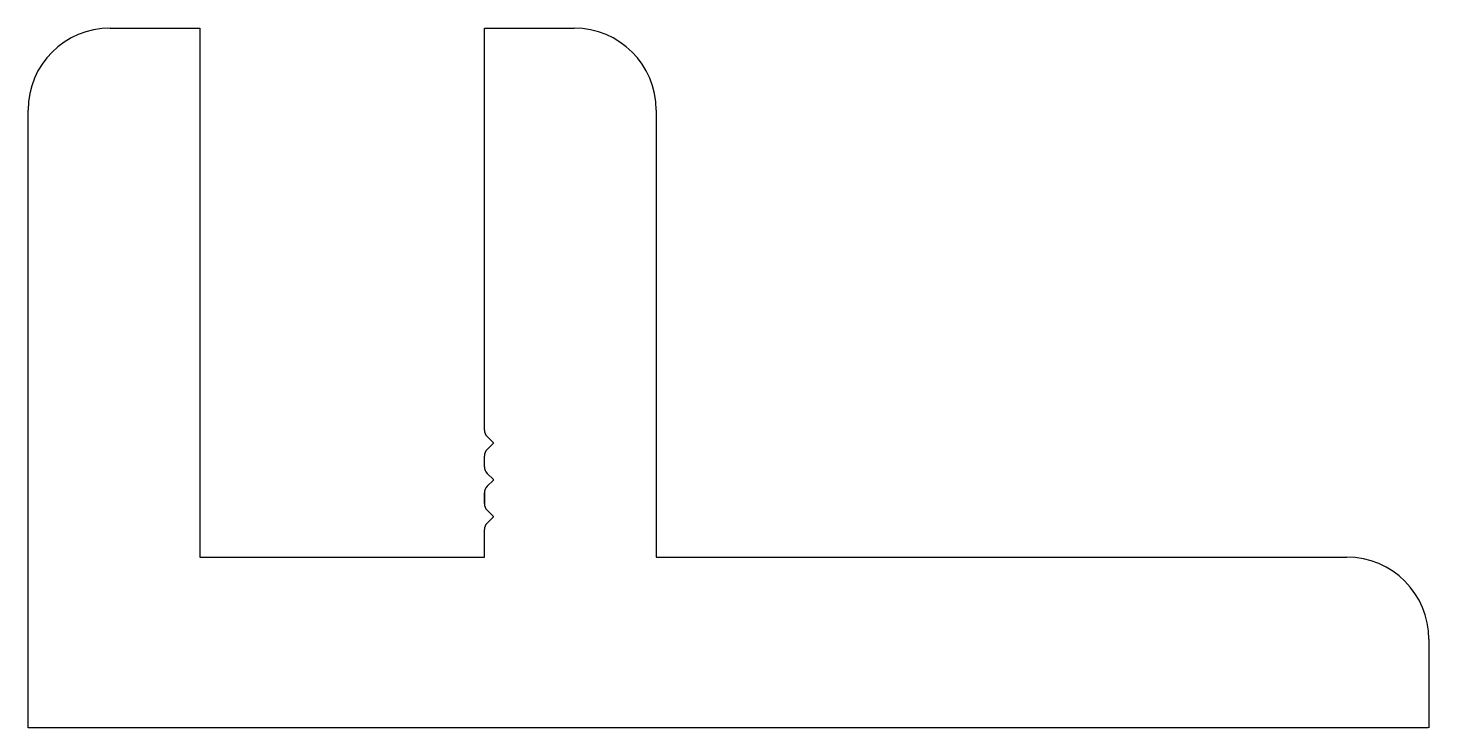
# Model space of a CAD drawing. Extents: x -18.4 to 19.7, y 0.6 to 19.7.
import ezdxf

# ---------------------------------------------------------------- set-up
doc = ezdxf.new("R2010")
doc.units = 0
doc.layers.add('1', color=7, linetype='CONTINUOUS')

msp = doc.modelspace()

# ---------------------------------------------------------------- linework, layer by layer
at = {"layer": '1', "color": 7, "linetype": 'CONTINUOUS'}
for p, q in [((-16.159, 19.687), (-13.721, 19.687)), ((-13.721, 19.687), (-13.721, 5.285)), ((-5.974, 8.744), (-5.974, 19.687)), ((-5.974, 19.687), (-5.974, 19.687)), ((-5.974, 19.687), (-3.535, 19.687)), ((-18.394, 0.637), (-18.394, 17.452)), ((-1.3, 17.452), (-1.3, 5.285)), ((-5.73, 8.396), (-5.901, 8.567)), ((-5.974, 7.744), (-5.974, 8.037)), ((-5.901, 8.213), (-5.73, 8.385)), ((-5.73, 7.396), (-5.901, 7.567)), ((-5.901, 7.214), (-5.73, 7.385)), ((-5.974, 6.744), (-5.974, 7.037)), ((-5.974, 7.037), (-5.974, 6.744)), ((-5.974, 6.744), (-5.974, 7.037)), ((-5.974, 7.037), (-5.974, 6.744)), ((-5.974, 6.744), (-5.974, 7.037)), ((-5.73, 6.396), (-5.901, 6.567)), ((-5.901, 6.214), (-5.73, 6.385)), ((-5.974, 5.285), (-5.974, 6.037)), ((-5.974, 6.037), (-5.974, 6.037)), ((-13.721, 5.285), (-5.974, 5.285)), ((-5.974, 5.285), (-5.974, 5.285)), ((-1.3, 5.285), (17.496, 5.285)), ((19.731, 3.05), (19.731, 0.637)), ((19.706, 0.637), (-18.394, 0.637))]:
    msp.add_line(p, q, dxfattribs=at)
for centre, radius, start, end in [((-16.159, 17.452), 2.235, 90, 180), ((-3.535, 17.452), 2.235, 0, 90), ((-5.724, 8.744), 0.25, 180, 225), ((-5.735, 8.39), 0.008, 315, 45), ((-5.724, 8.037), 0.25, 135, 180), ((-5.724, 7.744), 0.25, 180, 225), ((-5.735, 7.39), 0.008, 315, 45), ((-5.724, 7.037), 0.25, 135, 180), ((-5.724, 6.744), 0.25, 180, 225), ((-5.724, 6.037), 0.25, 135, 180), ((-5.735, 6.39), 0.008, 315, 45), ((17.496, 3.05), 2.235, 0, 90)]:
    msp.add_arc(centre, radius, start, end, dxfattribs=at)

doc.saveas('drawing.dxf')
